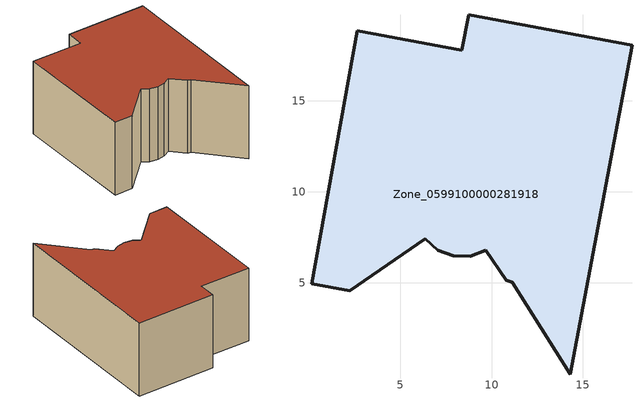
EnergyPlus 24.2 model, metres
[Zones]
Zone_0599100000281918
 floor ground (C_G): 8.75,19.71 17.71,18.05 14.33,0 11.13,5.03 10.81,5.15 9.68,6.8 8.83,6.48 7.91,6.49 7.05,6.81 6.37,7.42 2.21,4.58 0.12,4.97 2.63,18.84 8.37,17.76 z0
 wall outside (C_F): 6.37,7.42 7.05,6.81 7.91,6.49 8.83,6.48 9.68,6.8 10.81,5.15 11.13,5.03 14.33,0 17.71,18.05 8.75,19.71 8.37,17.76 2.63,18.84 0.12,4.97 2.21,4.58 6.37,7.42 z0:8.7
 roof outside (C_R): 2.63,18.84 0.12,4.97 2.21,4.58 6.37,7.42 7.05,6.81 7.91,6.49 8.83,6.48 9.68,6.8 10.81,5.15 11.13,5.03 14.33,0 17.71,18.05 8.75,19.71 8.37,17.76 z8.7
[BUILDING]
Pand.0599100000281918: North Axis=0; Terrain=City; Loads Convergence Tolerance Value=0.04; Temperature Convergence Tolerance Value=0.4; Solar Distribution=FullExterior; Maximum Number of Warmup Days=25; Minimum Number of Warmup Days=1
[Site:Location]
Rotterdam.The.Hague.AP_ZH_NLD Design_Conditions: Latitude=51.96; Longitude=4.45; Time Zone=1; Elevation=-4.5
[SITE:GROUNDTEMPERATURE:BUILDINGSURFACE]
18, 18, 18, 18, 18, 18, 18, 18, 18, 18, 18, 18
[MATERIAL] Thermal Absorptance=0.9; Solar Absorptance=0.7; Visible Absorptance=0.7
Name | Roughness | Thickness | Conductivity | Density | Specific Heat
G.D.1975-1991 | MediumSmooth | 0.15 | 0.288461 | 540 | 1210
F.D.1975-1991 | Rough | 0.3 | 0.230769 | 1920 | 840
R.D.1975-1991 | MediumRough | 0.2 | 0.153846 | 1500 | 1000
[CONSTRUCTION]
C_G: G.D.1975-1991
C_F: F.D.1975-1991
C_R: R.D.1975-1991
[ZONE]
Zone_0599100000281918: Type=1; Multiplier=1; Ceiling Height=Autocalculate; Volume=Autocalculate; Floor Area=autocalculate; Part of Total Floor Area=Yes
[ZONEINFILTRATION:DESIGNFLOWRATE]
Infil_Zone_0599100000281918: Zone or ZoneList or Space or SpaceList=Zone_0599100000281918; Schedule=AlwaysOn; Design Flow Rate Calculation Method=Flow/Area; Flow Rate per Floor Area=0.0042; Constant Term Coefficient=1; Temperature Term Coefficient=0; Velocity Term Coefficient=0; Velocity Squared Term Coefficient=0
[HVACTEMPLATE:ZONE:IDEALLOADSAIRSYSTEM]
Zone_0599100000281918: Maximum Heating Supply Air Temperature=50; Minimum Cooling Supply Air Temperature=13; Maximum Heating Supply Air Humidity Ratio=0.0156; Minimum Cooling Supply Air Humidity Ratio=0.0077; Heating Limit=NoLimit; Cooling Limit=NoLimit; Dehumidification Control Type=ConstantSensibleHeatRatio; Cooling Sensible Heat Ratio=0.7; Dehumidification Setpoint=60; Humidification Control Type=None; Humidification Setpoint=30; Outdoor Air Method=None; Outdoor Air Flow Rate per Person=0.00944; Outdoor Air Flow Rate per Zone Floor Area=0; Outdoor Air Flow Rate per Zone=0; Demand Controlled Ventilation Type=None; Outdoor Air Economizer Type=NoEconomizer; Heat Recovery Type=None; Sensible Heat Recovery Effectiveness=0.7; Latent Heat Recovery Effectiveness=0.65
[ZONECONTROL:THERMOSTAT]
ThermostatControl_Zone_0599100000281918: Zone or ZoneList=Zone_0599100000281918; Control Type Schedule=DualSetpointControlType; Control 1=Thermostat_Zone_0599100000281918; Temperature Difference Between Cutout And Setpoint=0
[THERMOSTATSETPOINT:DUALSETPOINT]
Thermostat_Zone_0599100000281918: Heating Setpoint Temperature Schedule=HeatingSetpoint_Zone_0599100000281918; Cooling Setpoint Temperature Schedule=CoolingSetpoint_Zone_0599100000281918
[SCHEDULE:COMPACT]
HeatingSetpoint_Zone_0599100000281918: Through: 12/31, For: AllDays, Until: 24:00, 21
CoolingSetpoint_Zone_0599100000281918: Through: 12/31, For: AllDays, Until: 24:00, 24
DualSetpointControlType: Through: 12/31, For: AllDays, Until: 24:00, 4
AlwaysOn: Through: 12/31, For: AllDays, Until: 24:00, 1
